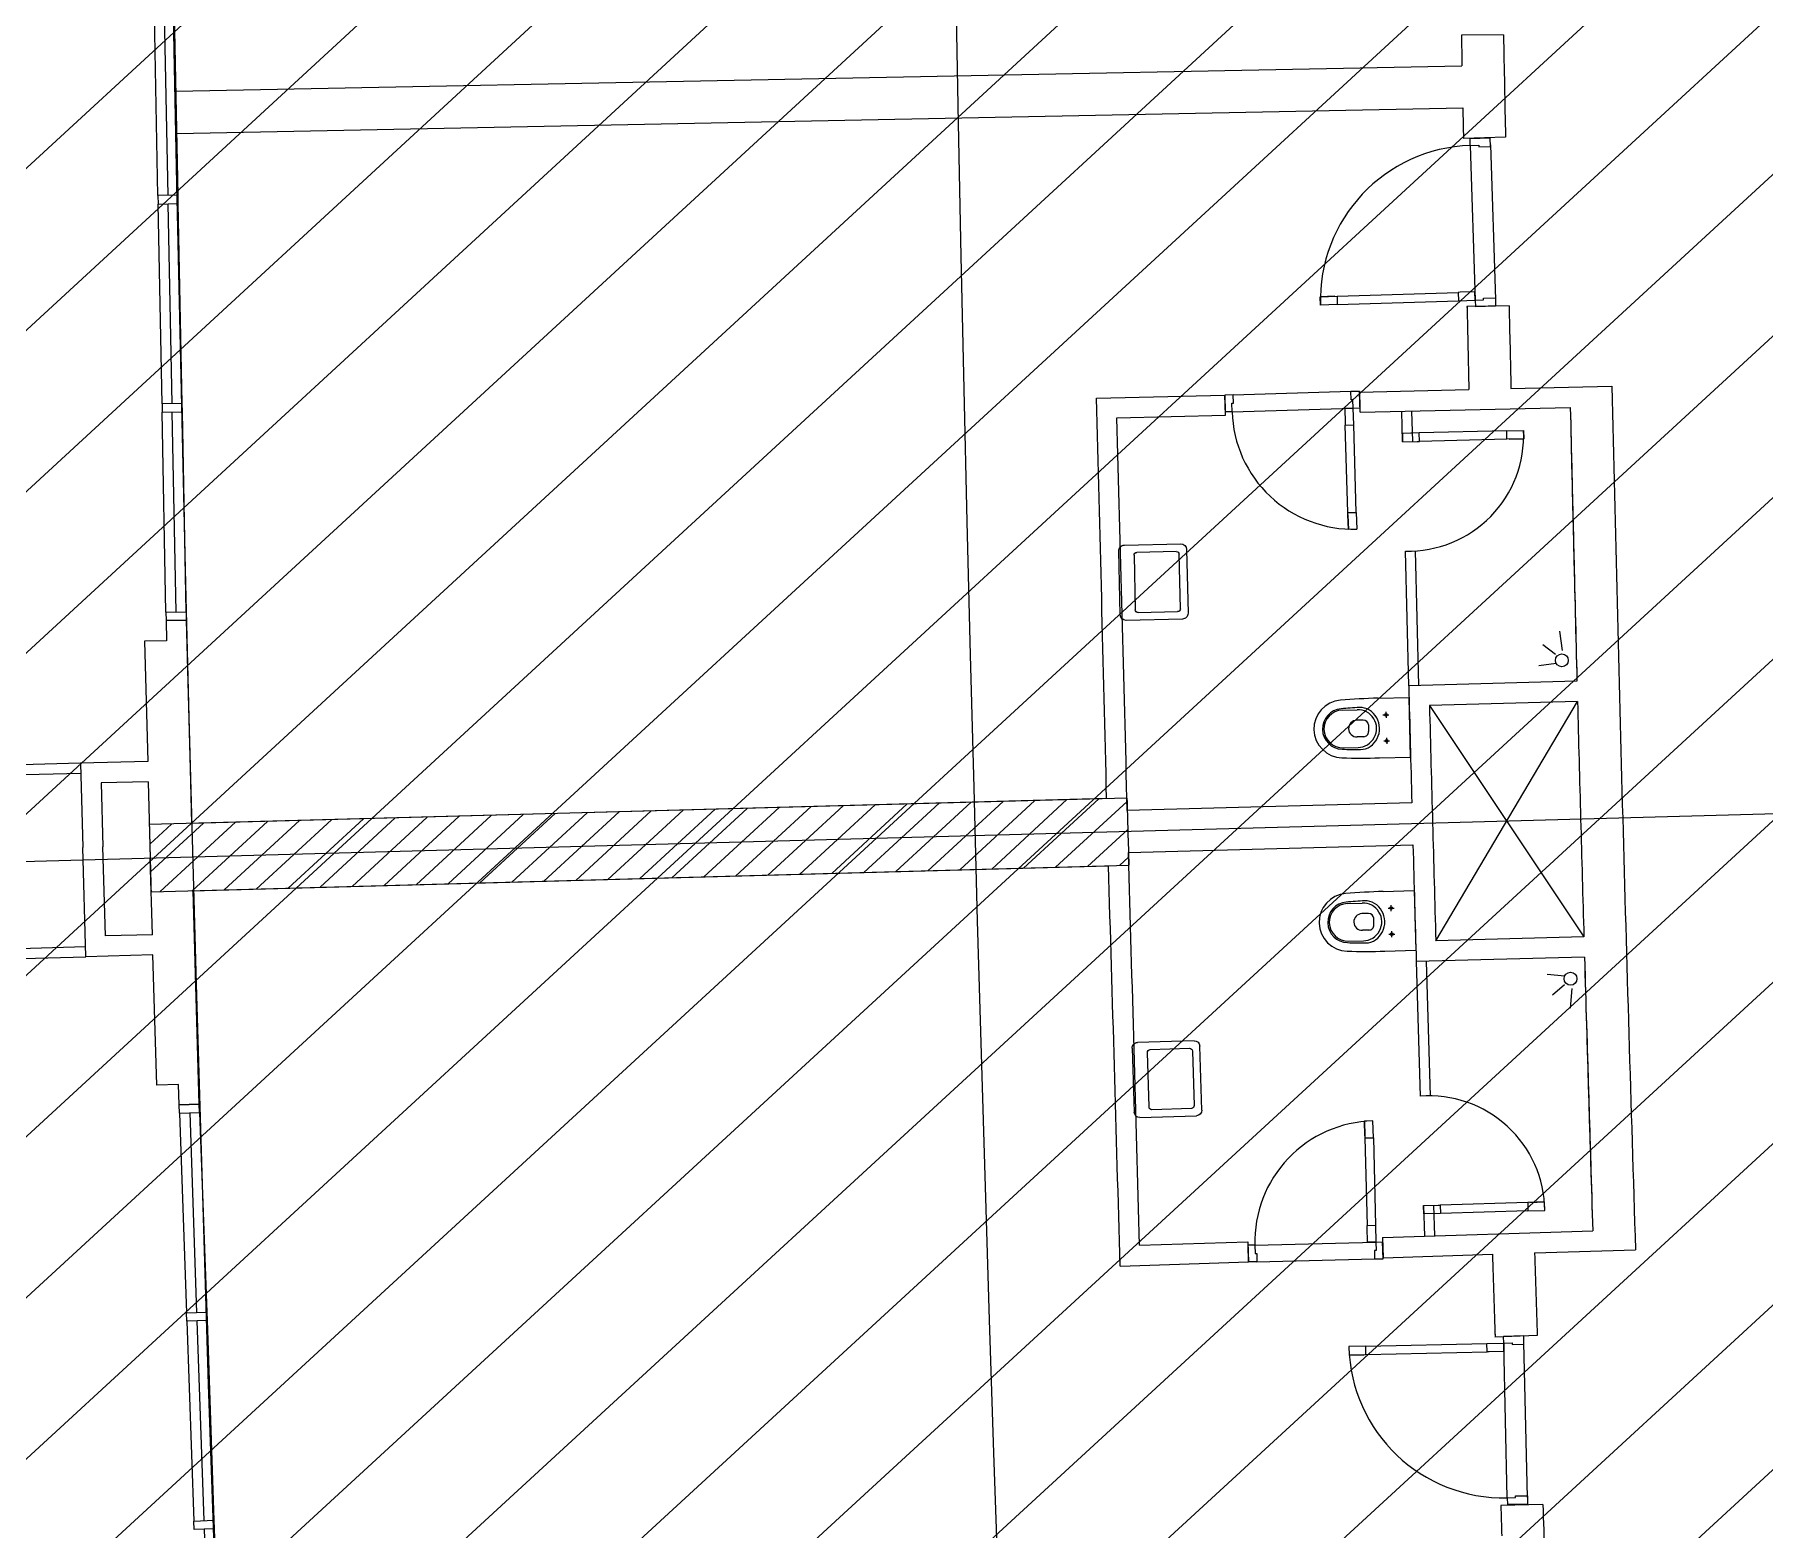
# Model space of a CAD drawing. Extents: x -678889171 to 586587, y -792238163 to 335485.
# Drawn here: x -678784706 to -678774428, y -792067143 to -792058257 of the extents above; entities that cross this region are included whole.
import ezdxf
from ezdxf.enums import TextEntityAlignment as Align

# ---------------------------------------------------------------- set-up
doc = ezdxf.new("R2010")
doc.units = 0
doc.header["$MEASUREMENT"] = 0
for name, color, linetype in [('A-FLOR-PATT', 252, 'Continuous'), ('A-SITE-PATT', 252, 'Continuous'), ('A-WALL', 252, 'Continuous')]:
    doc.layers.add(name, color=color, linetype=linetype)
doc.layers.add('BASEMENT3 LAYOUT$0$HATCH7', color=252, linetype='Continuous', lineweight=15)
doc.styles.add('Ground floor Towers$0$$Bas01-Rname$0$EN-SC', font='swissc.ttf')
doc.styles.add('Ground floor Towers$0$$Bas01-Rname$0$EN-SCL', font='swisscl.ttf')
doc.styles.add('Ground floor Towers$0$04-Ground Floor$0$V2-lower ground$0$LEVEL  FOR LICENSE LOWER GR$0$$LG- LEVEL$0$AR-SR', font='sarb.shx')

# ---------------------------------------------------------------- blocks, each defined once
blk = doc.blocks.new('A$C61C61320')
at = {"layer": 'BASEMENT3 LAYOUT$0$HATCH7'}
h = blk.add_hatch(dxfattribs=at)
h.set_pattern_fill('JIS_WOOD', color=256, scale=1000, style=0)
h.set_pattern_definition([(45, (-95575.72641586163, -175160.5677797335), (-499.9999991609842, 499.9999991609843), [])])
edge = h.paths.add_edge_path()
edge.add_line((-93671.42387769371, -154054.9431899884), (-93352.28011348587, -174711.9075518902))
edge.add_line((-93352.28011348587, -174711.9075518902), (-49398.28305342048, -174321.9428492732))
edge.add_arc((-49194.7644366367, -173977.2776182104), 400.2673467584944, 239.4389137010584, 436.7722825904112)
edge.add_line((-49103.17453308101, -173587.6300358392), (-49353.17453308101, -169321.0603725039))
edge.add_arc((765187.6152318742, -69570.4512780355), 820625.9088071947, 178.5717505264322, 186.9818142228341, ccw=False)
edge.add_line((-55183.34322072996, -49116.28952082794), (-86992.42594180122, -47875.38068783496))
edge.add_line((-86992.42594180116, -47875.38068783496), (-86999.8191618316, -136404.81269691))
edge.add_line((-86999.81916183163, -136404.81269691), (-87007.19406194473, -152784.6622732603))
edge.add_line((-87007.19406194473, -152784.6622732603), (-93671.42387769371, -154054.9431899884))
blk = doc.blocks.new('GR')
at = {"layer": 'A-FLOR-PATT'}
for p, q in [((22913.87936433176, 126894.9175659531), (22664.04506646927, 126882.718787588)), ((22913.76332559445, 126894.9119000744), (22664.04506646927, 126882.718787588)), ((14964.35848604543, 125614.988073122), (14892.81294793211, 126800.8317542099)), ((15024.32262478858, 125618.6058766731), (14952.77636555733, 126804.4494998744)), ((15084.14067778521, 125622.2148664642), (15012.59513967189, 126808.0585475521)), ((15046.04367372022, 126238.9159469334), (22675.09691517236, 126701.1799415867)), ((15061.16408635973, 125989.3736196187), (22690.21732781203, 126451.637614272)), ((22950.64507043632, 126288.1484198207), (22701.16567218907, 126270.0924946924)), ((22950.52919653668, 126288.1400335151), (22701.16567218907, 126270.0924946924)), ((22860.5983570369, 126277.7144828084), (22740.91141107037, 126269.0522102907)), ((22743.79883524297, 126229.1565616351), (22740.91141107037, 126269.0522102907)), ((22743.79883524297, 126229.1565616351), (22793.6683960624, 126232.7658418509)), ((22743.79883524297, 126229.1565616351), (22810.20959121277, 125311.5566425576)), ((22793.6683960624, 126232.7658418509), (22794.39025210555, 126222.791929687)), ((22794.39025210555, 126222.791929687), (22864.20763725265, 126227.844921989)), ((22864.20763725265, 126227.844921989), (22860.5983570369, 126277.7144828084)), ((22863.48578120957, 126237.8188341529), (22929.89653717936, 125320.2189150754)), ((15084.14068974005, 125622.2148671679), (14964.35848777727, 125614.988044415)), ((14964.35848777727, 125614.988044415), (14967.36966189287, 125565.0788272674)), ((15087.15185190175, 125572.3056492991), (15084.14068974005, 125622.2148671679)), ((14967.36966189287, 125565.0788272674), (15087.15185190175, 125572.3056492991)), ((15038.9151982753, 124379.235174869), (14967.36966016198, 125565.0788559569)), ((15098.87933701844, 124382.8529784201), (15027.33307778719, 125568.6966016214)), ((15158.69739001507, 124386.4619682111), (15087.15185190176, 125572.3056492991)), ((21889.00039191955, 125295.0154474073), (21988.7395135584, 125302.2340078388)), ((21889.00039191955, 125295.0154474073), (21975.77342774535, 125301.2955949827)), ((21975.77342774535, 125301.2955949827), (21889.00039191955, 125295.0154474073)), ((21892.6096721353, 125245.1458865879), (21889.00039191955, 125295.0154474073)), ((21988.7395135584, 125302.2340078388), (22706.86118935816, 125354.2076429456)), ((21988.7395135584, 125302.2340078388), (21992.34879377415, 125252.3644470194)), ((21992.34879377415, 125252.3644470194), (22710.47046957391, 125304.3380821262)), ((22719.82727517121, 125355.1460558017), (22706.86118935816, 125354.2076429456)), ((22706.86118935816, 125354.2076429456), (22710.47046957391, 125304.3380821262)), ((22710.47046957391, 125304.3380821262), (22810.20959121277, 125311.5566425576)), ((22806.60031099702, 125361.4262033771), (22719.82727517121, 125355.1460558017)), ((22810.20959121277, 125311.5566425576), (22806.60031099702, 125361.4262033771)), ((22810.20959121277, 125311.5566425577), (22860.07915203219, 125315.1659227734)), ((22810.20959121277, 125311.5566425577), (22813.09701538536, 125271.6609939021)), ((22859.35729598904, 125325.1398349373), (22929.17468113614, 125330.1928272393)), ((22860.07915203219, 125315.1659227734), (22859.35729598904, 125325.1398349373)), ((22929.17468113614, 125330.1928272393), (22932.78396135189, 125280.3232664199)), ((21992.34879377415, 125252.3644470194), (21892.6096721353, 125245.1458865879)), ((23012.68959506346, 125286.104471043), (22762.10506775159, 125272.1737814101)), ((23012.57525866307, 125286.0981147651), (22762.10506775159, 125272.1737814101)), ((22932.78396135189, 125280.3232664199), (22813.09701538536, 125271.6609939021)), ((22144.98245711912, 124738.4245412843, -6.574195595121094e-08), (22794.1711705917, 124779.6819001535, -6.574195595121094e-08)), ((23043.66783479443, 124795.537957411, -6.574195595121094e-08), (23642.45982888073, 124833.5924948287, -6.574195595121094e-08)), ((20584.8319786485, 124639.2735750948, -6.574195595121094e-08), (21346.57337055419, 124687.6839021986, -6.574195595121094e-08)), ((21396.44915676579, 124691.2061102807, -6.574195713362945e-08), (21346.57337055419, 124687.6839021986, -6.574195721245735e-08)), ((21355.02687918071, 124567.979052522, -6.574195595121094e-08), (21346.57337055419, 124687.6839021986, -6.574195595511163e-08)), ((21346.57337055419, 124687.6839021986, -6.574195721245735e-08), (21353.6177867183, 124587.9323297755, -6.574195720920686e-08)), ((21396.44915676579, 124691.2061102807, -6.574195713362945e-08), (22094.71016372809, 124740.5170234295, -6.574195603003884e-08)), ((21399.97136484784, 124641.3303240691, -6.57419571320042e-08), (21396.44915676579, 124691.2061102807, -6.574195713362945e-08)), ((22094.71016372809, 124740.5170234295, -6.574195603003884e-08), (22144.5859499397, 124744.0392315116, -6.574195595121094e-08)), ((22098.23237181015, 124690.6412372179, -6.57419560284136e-08), (22094.71016372809, 124740.5170234295, -6.574195603003884e-08)), ((22108.20752905247, 124691.3456788344, -6.574195601264801e-08), (22098.23237181015, 124690.6412372179, -6.57419560284136e-08)), ((22111.72973713453, 124641.4698926228, -6.574195601102278e-08), (22108.20752905247, 124691.3456788344, -6.574195601264801e-08)), ((22144.5859499397, 124744.0392315116, -6.574195595121094e-08), (22151.63036610381, 124644.2876590884, -6.574195594796045e-08)), ((22153.43596574564, 124618.7196916077, -6.57419572122744e-08), (22144.98245711912, 124738.4245412843, -6.574195721617507e-08)), ((22153.43596574564, 124618.7196916077, -6.574195595121094e-08), (23400.58585175344, 124697.9787873727, -6.574195595121094e-08)), ((21393.51841568758, 124590.7500962411, -6.574195714614455e-08), (21353.6177867183, 124587.9323297755, -6.574195720920686e-08)), ((21389.99620760552, 124640.6258824527, -6.574195714776979e-08), (21399.97136484784, 124641.3303240691, -6.57419571320042e-08)), ((21393.51841568758, 124590.7500962411, -6.574195714614455e-08), (21389.99620760552, 124640.6258824527, -6.574195714776979e-08)), ((21393.51841568758, 124590.7500962411, -6.574195714614455e-08), (22111.72973713453, 124641.4698926228, -6.574195601102278e-08)), ((22111.72973713453, 124641.4698926228, -6.574195608702276e-08), (22061.85395092294, 124637.9476845407, -6.574195608702276e-08)), ((22061.85395092294, 124637.9476845407, -6.574195608702276e-08), (22067.98259298572, 124551.1638165325, -6.574195608702276e-08)), ((22111.72973713453, 124641.4698926228, -6.574195601102278e-08), (22151.63036610381, 124644.2876590884, -6.574195594796045e-08)), ((22118.77415329865, 124541.7183201996, -6.574195608702276e-08), (22111.72973713453, 124641.4698926228, -6.574195608702276e-08)), ((22413.5984890272, 124453.1405417571), (22401.69250842166, 124634.4969364369)), ((22473.46960924346, 124457.071058778), (22461.57183845122, 124638.3023984799)), ((20710.56981938554, 124527.0224005656, -6.574195595121094e-08), (21355.02687918071, 124567.979052522, -6.574195595121094e-08)), ((22067.98259298572, 124551.1638165325, -6.574195608702276e-08), (22068.89836708706, 124538.1961121175, -6.574195608702276e-08)), ((22068.89836708706, 124538.1961121175, -6.574195608702276e-08), (22118.77415329865, 124541.7183201996, -6.574195608702276e-08)), ((22105.52933114046, 124019.4879355169, -6.574195606969766e-08), (22068.89836708706, 124538.1961121175, -6.574195608660019e-08)), ((22155.40511735205, 124023.010143599, -6.574195599086977e-08), (22118.77415329865, 124541.7183201996, -6.574195600777229e-08)), ((22510.1082585371, 124509.5840036387), (22410.32305817673, 124503.0331419372)), ((22410.32305817673, 124503.0331419372), (22413.59848902743, 124453.140541757)), ((22470.20216946525, 124506.8419359228), (22410.79959770192, 124503.1866742283)), ((23028.99130041109, 124543.648484486), (22510.1082585371, 124509.5840036387)), ((22513.38368938782, 124459.6914034585), (22510.1082585371, 124509.5840036387)), ((23032.26673126179, 124493.7558843058), (22513.38368938782, 124459.6914034585)), ((23028.99130041109, 124543.648484486), (23128.77650077143, 124550.1993461874)), ((23032.26673126179, 124493.7558843058), (23028.99130041109, 124543.648484486)), ((23132.05193162215, 124500.3067460072), (23032.26673126179, 124493.7558843058)), ((23132.05193162215, 124500.3067460072), (23045.23880730862, 124494.607496327)), ((23045.23880730862, 124494.607496327), (23132.05193162215, 124500.3067460072)), ((23128.77650077143, 124550.1993461874), (23132.05193162215, 124500.3067460072)), ((15158.69740196991, 124386.4619689148), (15038.91520000713, 124379.235146162)), ((15038.91520000713, 124379.235146162), (15041.92637412274, 124329.3259290144)), ((15161.70856413161, 124336.552751046), (15158.69740196991, 124386.4619689148)), ((22413.59848902743, 124453.140541757), (22500.41161334097, 124458.8397914373)), ((22500.41161334097, 124458.8397914373), (22513.38368938782, 124459.6914034585)), ((15041.92637412274, 124329.3259290144), (15161.70856413161, 124336.552751046)), ((15112.12290813927, 123143.4008875449), (15041.92637239183, 124329.3259577039)), ((15173.4360492483, 123147.100080167), (15101.88979001705, 124332.9437033684)), ((15231.90509987901, 123150.627680887), (15161.70856413162, 124336.552751046)), ((22105.52933114047, 124019.487935517, -6.574195606644719e-08), (22155.40511735206, 124023.010143599, -6.574195606644719e-08)), ((22112.57374730458, 123919.7363630938, -6.574195606644719e-08), (22105.52933114047, 124019.487935517, -6.574195606644719e-08)), ((22112.57374730458, 123919.7363630938, -6.574195606644719e-08), (22106.4451052418, 124006.5202311019, -6.574195606644719e-08)), ((22106.4451052418, 124006.5202311019, -6.574195606644719e-08), (22112.57374730458, 123919.7363630938, -6.574195606644719e-08)), ((22155.40511735206, 124023.010143599, -6.574195606644719e-08), (22162.44953351618, 123923.2585711758, -6.574195606644719e-08)), ((22162.44953351618, 123923.2585711758, -6.574195606644719e-08), (22112.57374730458, 123919.7363630938, -6.574195606644719e-08)), ((22508.62113091897, 123005.719760774), (22456.1950611986, 123804.2934613975)), ((22568.49225113522, 123009.6502777948), (22516.06618141486, 123808.2239784183)), ((23413.07122262051, 123251.5757795535), (23392.44896116919, 123367.3547088609)), ((23372.54229553242, 123226.0986224807), (23295.60490953411, 123280.4659126044)), ((-9180, 120030), (36785, 123155)), ((15112.12290813927, 123143.4008875449), (15231.90509987901, 123150.627680887)), ((15112.12290813927, 123143.4008875449), (15115.13407203187, 123093.4916409866)), ((15231.90509987901, 123150.627680887), (15234.9162637716, 123100.7184343288)), ((23379.12033578929, 123174.2238189072), (23276.20147743521, 123155.8921620337)), ((15234.9162637716, 123100.7184343288), (15115.1279885206, 123093.5596630326)), ((15115.1279885206, 123093.5596630326), (15122.98533659673, 122973.7672084245)), ((15115.13407203187, 123093.4916409866), (15234.9162637716, 123100.7184343288)), ((15234.9162637716, 123100.7184343288), (15293.30191422157, 122218.9294322687)), ((23506.35508133048, 123073.010078627, -1.478546157338336e-07), (22508.65716727036, 123005.1773114202, -1.478546157338336e-07)), ((15122.98533659673, 122973.7672084245), (14992.62785283488, 122965.7402790487)), ((14992.62785283488, 122965.7402790487), (15040.54053040431, 122251.8597969873)), ((22329.44437315602, 122924.5731655881), (22513.27823706613, 122936.8469948939)), ((22536.92747193064, 122582.6355979988), (22513.27823706613, 122936.8469948939)), ((23514.32100180641, 122953.274643072, -1.478546157338336e-07), (22636.34708739612, 122893.5818249248, -1.478546157338336e-07)), ((22731.02350228703, 121496.7867574326, -1.478546157338336e-07), (23514.32100180641, 122953.274643072, -1.478546157338336e-07)), ((22119.43768842204, 122844.6928044138), (22207.70661507565, 122851.0659803716)), ((22362.78986657454, 122826.5768704413), (22397.71211697264, 122828.9084851463)), ((22379.08518442112, 122845.2038029928), (22381.41679912607, 122810.2815525947)), ((22636.34708739596, 122893.5818249247), (23608.99699522415, 121556.4795469241)), ((22247.06082475044, 122790.8880038448), (22208.06156743713, 122788.2841841941)), ((22278.99270912448, 122762.9531732507), (22281.60411759403, 122723.8402528048)), ((22134.33167276149, 122621.6150165513), (22222.66438675666, 122627.0328041643)), ((22253.6692869999, 122691.9083684307), (22214.67002968659, 122689.30454878)), ((22373.11558883932, 122671.9211901068), (22408.03783923743, 122674.2528048118)), ((22389.4109066859, 122690.5481226584), (22391.74252139085, 122655.6258722603)), ((22353.09360802053, 122570.361768693), (22536.92747193064, 122582.6355979988)), ((14641.21461650627, 122224.7590657855), (5955.456131885876, 121635.2896680279)), ((15040.54053040431, 122251.8597969873), (14641.81714321358, 122224.7999569819)), ((14641.81714321358, 122224.7999569819), (14675.37285011093, 121725.8780044428)), ((20862.80520233288, 122271.0989169877), (15064.51151796008, 121876.8770787481)), ((15293.30191422157, 122218.9294322687), (15315.39807511267, 121893.9346762301)), ((20742.26436935039, 122262.9034320143), (15315.39807511267, 121893.93467623)), ((19507.77728303478, 121777.9408160262), (19938.0475885405, 122208.2253085987)), ((19697.43169417544, 121790.8218708366), (20127.71639051204, 122221.1207547144)), ((19887.08610531603, 121803.7029256469), (20317.38519248352, 122234.0162008301)), ((20076.74051645669, 121816.5839804572), (20507.05399445508, 122246.9116469458)), ((20266.39492759723, 121829.4650352675), (20696.72279642656, 122259.8070930615)), ((20456.04933873794, 121842.3460900779), (20864.21019194686, 122250.5204013507)), ((22555.18752949068, 122310.7480756394), (20867.45915479643, 122196.3490530661)), ((14645.27724321856, 122164.896764926), (5955.812057204108, 121575.4053362157)), ((15048.56387382535, 122132.0136293985), (14769.63502970106, 122113.1639955093)), ((14769.63502970106, 122113.1639955093), (14795.09644589316, 121734.0179260437)), ((15048.56389379458, 122132.013630748), (15079.13277524439, 121678.1562073227)), ((18180.19640505052, 121687.7734323541), (18610.36597473989, 122117.9571857887)), ((18369.85081619112, 121700.6544871645), (18800.03477671134, 122130.8526319044)), ((18559.50522733174, 121713.5355419747), (18989.70357868294, 122143.7480780201)), ((18749.15963847234, 121726.416596785), (19179.37238065444, 122156.6435241358)), ((18938.81404961296, 121739.2976515953), (19369.04118262598, 122169.5389702516)), ((19128.46846075359, 121752.1787064057), (19558.70998459749, 122182.4344163673)), ((19318.12287189419, 121765.059761216), (19748.37878656897, 122195.329862483)), ((16662.9611159256, 121584.7249938716), (17093.01555896775, 122014.793616863)), ((16852.61552706623, 121597.606048682), (17282.68436093922, 122027.6890629787)), ((17042.26993820685, 121610.4871034923), (17472.35316291082, 122040.5845090945)), ((17231.92434934748, 121623.3681583026), (17662.0219648823, 122053.4799552101)), ((17421.57876048808, 121636.2492131129), (17851.69076685383, 122066.3754013258)), ((17611.23317162867, 121649.1302679232), (18041.35956882534, 122079.2708474416)), ((17800.8875827693, 121662.0113227335), (18231.02837079685, 122092.1662935572)), ((17990.54199390989, 121674.8923775438), (18420.69717276838, 122105.061739673)), ((20645.70374987851, 121855.2271448881), (20875.50834432695, 122085.0393165574)), ((20884.37578994269, 121947.5619497377), (22572.02756054793, 122062.3041859079)), ((15145.72582680068, 121481.6765553892), (15575.6651431956, 121911.6300479373)), ((15335.38023794131, 121494.5576101994), (15765.33394516711, 121924.5254940529)), ((15525.03464908194, 121507.4386650098), (15955.00274713861, 121937.4209401687)), ((15714.6890602225, 121520.3197198201), (16144.67154911012, 121950.3163862844)), ((15904.34347136313, 121533.2007746304), (16334.34035108166, 121963.2118324001)), ((16093.99788250378, 121546.0818294407), (16524.00915305322, 121976.1072785158)), ((16283.65229364435, 121558.962884251), (16713.6779550247, 121989.0027246316)), ((16473.30670478498, 121571.8439390613), (16903.34675699627, 122001.8981707473)), ((20835.35816101913, 121868.1081996984), (20886.80649670705, 121919.5582317641)), ((15072.36314405059, 121761.8706730939), (15196.32753925255, 121885.8391557058)), ((15083.66077312094, 121596.3890649737), (15385.99634122406, 121898.7346018216)), ((15091.75665578063, 121477.8060112172), (20890.05153448918, 121872.0279306588)), ((15335.38023794125, 121494.5576101994), (20769.40231513757, 121863.8250765738)), ((14719.59345727671, 121077.3839376128), (14675.29426238499, 121725.8726613195)), ((14831.17714032776, 121205.24746516), (14795.09644589316, 121734.0179260437)), ((22196.93578962937, 121697.3211911781), (22285.18893095753, 121703.9093495007)), ((22406.74728258912, 121777.7128397263), (22590.55070515327, 121790.4344064402)), ((22458.99794048267, 121663.5481577467), (22456.58127073104, 121698.464625313)), ((22590.55070515327, 121790.4344064402), (22615.06264120559, 121436.2816639816)), ((15110.09825950162, 121224.2110634754), (15079.13276322165, 121678.1562065053)), ((22324.6896025547, 121643.8274086086), (22285.6968031913, 121641.1286041384)), ((22359.39610466338, 121576.8639953788), (22356.68943454155, 121615.9704390532)), ((22440.33137182369, 121679.798056654), (22475.24783939003, 121682.2147264056)), ((15429.16818828735, 120229.8048913482), (15342.02477120288, 121495.0091376183)), ((22331.53913510792, 121544.864163392), (22292.54633574452, 121542.1653589218)), ((22451.03376643808, 121525.1679860031), (22485.95023400442, 121527.5846557547)), ((22469.70033509707, 121508.9180870958), (22467.28366534543, 121543.834554662)), ((23609.2867613663, 121556.4992479167, -1.478546157338336e-07), (22731.02350228703, 121496.7867574326, -1.478546157338336e-07)), ((22212.37309209538, 121474.2803431263), (22300.69234766555, 121479.9132713082)), ((22431.25921864145, 121423.5600972677), (22615.06264120559, 121436.2816639816)), ((23617.6006853861, 121436.7874728736, -1.478546157338336e-07), (22619.56389120067, 121368.9316654496, -1.478546157338336e-07)), ((22619.56389120067, 121368.9316654496, -1.478546157338336e-07), (22675.7095364473, 120570.6108561044, -1.478546157660884e-07)), ((22679.41605150863, 121373.1410485956, -1.478546157338336e-07), (22735.56169675527, 120574.8202392503, -1.478546157660884e-07)), ((23505.23639617814, 121319.2835656821), (23400.7834105816, 121323.5161592842)), ((15110.09825950162, 121224.2110634754), (14831.17714032776, 121205.24746516)), ((23505.74029544281, 121266.9957856092), (23436.86969937947, 121202.7151151279)), ((23549.34466014442, 121247.238790838), (23544.58318918272, 121129.7340397288)), ((5958.240905324783, 120541.8443637626), (14715.52349615263, 121137.2457402623)), ((15118.32997970837, 121104.4937484307), (14719.59345727671, 121077.3839376128)), ((15171.61923719373, 120330.8059920082), (15118.32997970837, 121104.4937484307)), ((5962.310866448883, 120481.9825611132), (14719.5934572767, 121077.3839376127)), ((22401.14608502774, 120412.4619260892, -6.574195606644719e-08), (22351.25254199589, 120409.2008888727, -6.574195606644719e-08)), ((22351.25254199589, 120409.2008888727, -6.574195606644719e-08), (22356.92674675264, 120322.3861239973, -6.574195606644719e-08)), ((22356.92674675264, 120322.3861239973, -6.574195606644719e-08), (22351.25254199589, 120409.2008888727, -6.574195606644719e-08)), ((22351.25254199589, 120409.2008888727, -6.574195606644719e-08), (22357.77461642893, 120309.413802809, -6.574195606644719e-08)), ((22407.66815946078, 120312.6748400255, -6.574195606644719e-08), (22401.14608502774, 120412.4619260892, -6.574195606644719e-08)), ((15301.25685559471, 120340.5389863507), (15171.61923719373, 120330.8059920082)), ((15309.50234989466, 120220.8255903201), (15301.25685559471, 120340.5389863507)), ((22357.77461642893, 120309.413802809, -6.574195606644719e-08), (22407.66815946078, 120312.6748400255, -6.574195606644719e-08)), ((22357.77461642892, 120309.413802809, -6.574195606969766e-08), (22391.68940348072, 119790.5209552778, -6.574195608660019e-08)), ((22407.66815946077, 120312.6748400255, -6.574195599086977e-08), (22441.58294651257, 119793.7819924944, -6.574195600777229e-08)), ((15429.16818828735, 120229.8048913482), (15309.50234989466, 120220.8255903201)), ((15309.50800131643, 120220.7804991764), (15429.16818828735, 120229.8048913481)), ((15313.26816472133, 120170.9220879384), (15309.50800131643, 120220.7804991764)), ((15313.26816472133, 120170.9220879384), (15432.92835169225, 120179.9464801102)), ((15313.26816472133, 120170.9220879384), (15403.95699181812, 118986.3878493862)), ((15374.51885501444, 120175.5414209346), (15463.85933145228, 118990.905508442)), ((15432.92835169225, 120179.9464801102), (15429.16818828735, 120229.8048913481)), ((15432.92835169225, 120179.9464801102), (15523.61717878909, 118995.412241558)), ((23339.80061462335, 119965.4662109665, -1.478546159656971e-07), (22821.0818919545, 119928.9848903686, -1.478546159656971e-07)), ((23439.5542151366, 119972.481849543, -1.478546159656972e-07), (23339.80061462335, 119965.4662109664, -1.478546159656972e-07)), ((23339.80061462335, 119965.4662109664, -1.478546159656972e-07), (23343.30843391162, 119915.5894107098, -1.478546159656972e-07)), ((23439.5542151366, 119972.481849543, -1.478546159656972e-07), (23352.76858269007, 119966.3782439814, -1.478546159656972e-07)), ((23352.76858269007, 119966.3782439814, -1.478546159656972e-07), (23439.5542151366, 119972.481849543, -1.478546159656972e-07)), ((23443.06203442486, 119922.6050492863, -1.478546159656972e-07), (23439.5542151366, 119972.481849543, -1.478546159656972e-07)), ((22721.32829144124, 119921.9692517921, -1.478546159656971e-07), (22808.11392388777, 119928.0728573536, -1.478546159656971e-07)), ((22724.83611072951, 119872.0924515354, -1.478546159656971e-07), (22721.32829144124, 119921.9692517921, -1.478546159656971e-07)), ((22721.32829144104, 119921.9692517921, -1.478546157922956e-07), (22734.11723445483, 119740.1264874496, -1.478546157996426e-07)), ((22824.58971124276, 119879.1080901119, -1.478546159656971e-07), (22724.83611072951, 119872.0924515354, -1.478546159656971e-07)), ((22784.67971300643, 119876.4235191696, -1.478546158888934e-07), (22725.32904591756, 119872.0048331365, -1.478546158888934e-07)), ((22781.18045174902, 119926.178634938, -1.478546157922956e-07), (22793.96060247173, 119744.4608859711, -1.478546157996376e-07)), ((22808.11392388777, 119928.0728573536, -1.478546159656971e-07), (22821.0818919545, 119928.9848903686, -1.478546159656971e-07)), ((22821.0818919545, 119928.9848903686, -1.478546159656971e-07), (22824.58971124276, 119879.1080901119, -1.478546159656971e-07)), ((23343.30843391162, 119915.5894107098, -1.478546158888934e-07), (22824.58971124276, 119879.1080901119, -1.478546158888934e-07)), ((23343.30843391162, 119915.5894107098, -1.478546159656972e-07), (23443.06203442486, 119922.6050492863, -1.478546159656972e-07)), ((22391.68940348072, 119790.5209552778, -6.574195608702276e-08), (22441.58294651257, 119793.7819924944, -6.574195608702276e-08)), ((22392.53727315702, 119777.5486340896, -6.574195608702276e-08), (22391.68940348072, 119790.5209552778, -6.574195608702276e-08)), ((22398.21147791376, 119690.7338692141, -6.574195608702276e-08), (22392.53727315702, 119777.5486340896, -6.574195608702276e-08)), ((22441.58294651257, 119793.7819924944, -6.574195608702276e-08), (22448.1050209456, 119693.9949064307, -6.574195608702276e-08)), ((22486.34814050058, 119722.1808064143, -6.574195595121094e-08), (23732.74901979836, 119812.4564427537, -6.574195595121094e-08)), ((21044.34854309134, 119617.7381399982, -6.574195595121094e-08), (21688.41855825977, 119664.387521776, -6.574195595121094e-08)), ((21688.41855825977, 119664.387521776, -6.574195595121094e-08), (21696.24524129461, 119544.6400546759, -6.574195595511163e-08)), ((21729.63800128705, 119647.0359705128, -6.574195714614455e-08), (21689.72316686158, 119644.4271407396, -6.574195720920686e-08)), ((21696.24524129462, 119544.6400546759, -6.574195721245735e-08), (21689.72316686158, 119644.4271407396, -6.574195720920686e-08)), ((21729.63800128705, 119647.0359705128, -6.574195714614455e-08), (22448.1050209456, 119693.9949064307, -6.574195601102278e-08)), ((21729.63800128705, 119647.0359705128, -6.574195714614455e-08), (21732.89903850358, 119597.142427481, -6.574195714776979e-08)), ((22448.1050209456, 119693.9949064307, -6.574195608702276e-08), (22398.21147791376, 119690.7338692141, -6.574195608702276e-08)), ((22451.36605816212, 119644.1013633988, -6.574195601264801e-08), (22441.38734955575, 119643.4491559555, -6.57419560284136e-08)), ((22441.38734955575, 119643.4491559555, -6.57419560284136e-08), (22444.64838677226, 119593.5556129237, -6.574195603003884e-08)), ((22448.1050209456, 119693.9949064307, -6.574195601102278e-08), (22488.01985537108, 119696.6037362039, -6.574195594796045e-08)), ((22448.1050209456, 119693.9949064307, -6.574195601102278e-08), (22451.36605816212, 119644.1013633988, -6.574195601264801e-08)), ((22486.34814050058, 119722.1808064143, -6.57419572122744e-08), (22494.17482353542, 119602.4333393143, -6.574195721617507e-08)), ((22494.54192980412, 119596.8166501402, -6.574195595121094e-08), (22488.01985537108, 119696.6037362039, -6.574195594796045e-08)), ((22494.17482353542, 119602.4333393143, -6.574195595121094e-08), (23142.97365066963, 119649.4252244683, -6.574195595121094e-08)), ((23392.32047347983, 119667.4851789117, -6.574195595121094e-08), (23990.75284822405, 119710.829069576, -6.574195595121094e-08)), ((20934.96133202212, 119489.5009814564, -6.574195595121094e-08), (21696.24524129461, 119544.6400546759, -6.574195595121094e-08)), ((21746.13878432647, 119547.9010918924, -6.574195713362945e-08), (21696.24524129462, 119544.6400546759, -6.574195721245735e-08)), ((21732.89903850358, 119597.142427481, -6.574195714776979e-08), (21742.87774710994, 119597.7946349243, -6.57419571320042e-08)), ((21742.87774710994, 119597.7946349243, -6.57419571320042e-08), (21746.13878432647, 119547.9010918924, -6.574195713362945e-08)), ((21746.13878432646, 119547.9010918924, -6.574195713362945e-08), (22444.64838677226, 119593.5556129237, -6.574195603003884e-08)), ((22444.64838677226, 119593.5556129237, -6.574195603003884e-08), (22494.54192980412, 119596.8166501402, -6.574195595121094e-08)), ((23428.02690986516, 119177.2401319866), (23177.86283913698, 119157.1252827832)), ((23427.91276531018, 119177.2309540078), (23177.86283913698, 119157.1252827832)), ((23348.07410867899, 119172.1526760185), (23228.31612373243, 119164.5352590345)), ((23230.85526272709, 119124.615930719), (23228.31612373243, 119164.5352590345)), ((23230.85526272709, 119124.615930719), (23280.75442312153, 119127.7898544623)), ((23280.75442312153, 119127.7898544623), (23281.3892078702, 119117.8100223834)), ((23351.24803242231, 119122.2535156241), (23348.07410867899, 119172.1526760185)), ((23409.013444551, 118214.0887964453), (23350.61324767372, 119132.233347703)), ((22412.50903225829, 119072.5635813283), (22312.71071146942, 119066.2157338417)), ((22312.71071146942, 119066.2157338417), (22315.88463521275, 119016.3165734473)), ((22315.88463521275, 119016.3165734473), (22415.68295600163, 119022.6644209339)), ((22412.50903225829, 119072.5635813283), (23131.05694193822, 119118.2680832323)), ((22415.68295600163, 119022.6644209339), (22412.50903225829, 119072.5635813283)), ((22415.68295600163, 119022.6644209339), (23134.23086568155, 119068.3689228379)), ((23131.05694193822, 119118.2680832323), (23230.85526272709, 119124.615930719)), ((23134.23086568155, 119068.3689228379), (23131.05694193822, 119118.2680832323)), ((23147.2046473841, 119069.1941430111), (23134.23086568155, 119068.3689228379)), ((23234.02918647042, 119074.7167703245), (23147.2046473841, 119069.1941430111)), ((23230.85526272709, 119124.615930719), (23234.02918647042, 119074.7167703245)), ((23289.25545960438, 118206.4713794613), (23230.85526272709, 119124.615930719)), ((23281.3892078702, 119117.8100223834), (23351.24803242231, 119122.2535156241)), ((15403.95698965664, 118986.3878780465), (15523.61717878908, 118995.412241558)), ((15407.71713895832, 118936.5294945682), (15403.95698965664, 118986.3878780465)), ((15527.37734003249, 118945.5538589803), (15407.71713895832, 118936.5294945682)), ((15407.71714112125, 118936.5294658905), (15497.05833988547, 117751.8935934793)), ((15467.62020308178, 118941.0471650276), (15556.96067951962, 117756.411252535)), ((15523.61717878908, 118995.412241558), (15527.37734003249, 118945.5538589803)), ((15527.3773280922, 118945.5538580623), (15616.71852685643, 117760.9179856511)), ((22315.88463521275, 119016.3165734473), (22402.70917429907, 119021.8392007606)), ((22402.70917429907, 119021.8392007606), (22315.88463521275, 119016.3165734473)), ((23289.25545960438, 118206.4713794613), (23339.15461999882, 118209.6453032046)), ((23289.25545960438, 118206.4713794613), (23291.79459859905, 118166.5520511458)), ((23338.51983525015, 118219.6251352835), (23408.37865980227, 118224.0686285242)), ((23339.15461999882, 118209.6453032046), (23338.51983525015, 118219.6251352835)), ((23408.37865980227, 118224.0686285242), (23411.5525835456, 118174.1694681298)), ((23502.18290145797, 118176.0196331808), (23252.55542722928, 118160.141639219)), ((23502.06695878254, 118176.0122584432), (23252.55542722928, 118160.141639219)), ((23411.5525835456, 118174.1694681298), (23291.79459859905, 118166.5520511458)), ((15497.05833772398, 117751.8936221395), (15616.71852685643, 117760.917985651)), ((15500.81848702567, 117702.0352386612), (15497.05833772398, 117751.8936221395)), ((15620.47868809983, 117711.0596030733), (15500.81848702567, 117702.0352386612)), ((15560.72155114912, 117706.5529091206), (15650.06202758697, 116521.916996628)), ((15616.71852685643, 117760.917985651), (15620.47868809983, 117711.0596030733)), ((15620.47867615954, 117711.0596021553), (15709.81987492377, 116526.4237297441))]:
    blk.add_line(p, q, dxfattribs=at)
at = {"layer": 'A-FLOR-PATT', "extrusion": (-4.064341929960467e-17, -2.632724862009944e-18, -1)}
for p, q in [((20786.36378309521, 123772.0350254903, -6.574195846831901e-08), (21120.96238299023, 123793.3998411531, -6.574197212379787e-08)), ((21156.55872454599, 123762.0764627297, -6.574197348808908e-08), (21180.77218229702, 123382.8647161821, -6.57419734738466e-08)), ((20779.25386242307, 123357.2269373869, -6.574195708727196e-08), (20755.04040467204, 123736.4386839345, -6.574195710151443e-08)), ((20846.04709928256, 123714.2527514534, -6.574196074192822e-08), (20866.69975442323, 123390.8074382214, -6.574196072978022e-08)), ((21095.92780842062, 123747.006293195, -6.574197098416572e-08), (20861.70878849417, 123732.0509222311, -6.574196142533051e-08)), ((21134.3786343392, 123407.8992907515, -6.574197165416333e-08), (21113.72597919853, 123731.3446039836, -6.574197166631132e-08)), ((21149.44880387385, 123347.2683746263, -6.574197210704203e-08), (20814.85020397883, 123325.9035589636, -6.574195845156315e-08)), ((20884.49792520108, 123375.1457490098, -6.574196141192583e-08), (21118.71694512753, 123390.1011199737, -6.574197097076104e-08))]:
    blk.add_line(p, q, dxfattribs=at)
at = {"layer": 'A-FLOR-PATT', "extrusion": (-4.062574327670815e-17, -2.892707343912563e-18, -1)}
for p, q in [((20954.06531644869, 120786.0650901395, -6.574195708727196e-08), (20981.4020915837, 120407.0656957058, -6.574195710151443e-08)), ((21319.50560147548, 120846.0389655149, -6.574197210704203e-08), (20985.09437109274, 120821.9182815722, -6.574195845156315e-08)), ((21060.76622886804, 120782.5562657088, -6.574196141192583e-08), (21294.85409013589, 120799.4407444686, -6.574197097076104e-08)), ((21312.78068585228, 120783.9262171466, -6.574197165416333e-08), (21336.09734699689, 120460.6620277764, -6.574197166631132e-08)), ((21382.69556804304, 120436.0105164371, -6.574197348808908e-08), (21355.35879290802, 120815.0099108708, -6.57419734738466e-08)), ((21068.56836269062, 120441.3654806223, -6.574196074192822e-08), (21045.25170154602, 120764.6296699925, -6.574196072978022e-08)), ((21017.25528301625, 120376.0366410618, -6.574195846831901e-08), (21351.66651339899, 120400.1573250043, -6.574197212379787e-08)), ((21320.58281967475, 120442.7354320603, -6.574197098416572e-08), (21086.4949584069, 120425.8509533005, -6.574196142533051e-08))]:
    blk.add_line(p, q, dxfattribs=at)
at = {"layer": 'A-FLOR-PATT'}
for centre, radius in [((23411.57707967397, 123193.5006265726), 38.2464158643079), ((22380.25099177359, 122827.7426777938), 7.499999999999999), ((22390.57671403837, 122673.0869974593), 7.499999999999999), ((22457.78960560686, 121681.0063915298), 7.499999999999999), ((22468.49200022125, 121526.3763208789), 7.499999999999999), ((23540.0036270795, 121304.5772679556), 38.24641586430791)]:
    blk.add_circle(centre, radius, dxfattribs=at)
for centre, radius, start, end in [((632160.654919429, 163506.251165366), 618245.8226879981, 171.0764646735087, 189.9103746877842), ((632160.654919429, 163506.251165366), 613595.8226879981, 171.0737824436527, 189.9862451256833), ((632160.6549186967, 163506.2511840932), 610595.8226879981, 183.4386637772037, 183.4557300412542), ((632160.6549186967, 163506.2511840932), 610345.8226879981, 183.4389272764218, 183.4959917684079), ((632160.6549186967, 163506.2511840932), 610595.8226879981, 183.4791890029278, 183.496255266521), ((22810.20959121277, 125311.5566425576), 919.9999999997044, 94.13953080877921, 184.1395308083484), ((631561.6241586098, 163470.1702972034), 609995.822687998, 183.5902117093303, 183.5952848488614), ((631561.6241586098, 163470.1702972034), 609995.8226879978, 183.5902117093303, 183.5952848488614), ((632160.6549186967, 163506.2511840932), 610595.8226879981, 183.5900709180607, 183.6363813976463), ((632160.6549186967, 163506.2511840932), 610345.8226879981, 183.5902380867533, 183.6363813976463), ((632160.6549186967, 163506.2511840932), 609745.822687998, 183.6363813976463, 183.877739146195), ((632160.6549186967, 163506.2511840932), 609995.822687998, 183.6476527744633, 183.7951831682936), ((632160.6549186967, 163506.2511840933), 609995.8226879978, 183.6476527744633, 183.8006061087177), ((-748196.7203523065, 72514.7852755031), 770546.58359173, 3.701711445145068, 3.878799370889814), ((22111.72973713453, 124641.4698926228, -6.574195601102278e-08), 719.9999999997044, 184.0394987839477, 274.0394987839624), ((-532028.8606029324, 86148.73646505785), 554070.1857841982, 3.730278108599208, 3.971836052579768), ((22444.20572805156, 124491.5355198307, -3.542665270695287e-08), 687.0797532929839, 271.0389232832079, 4.897956802316365), ((632160.6549194291, 163506.251165366), 610995.8226915476, 183.8007006389768, 183.8660173421154), ((632160.6549186967, 163506.2511840933), 609995.8226879978, 183.8118774987148, 183.8776272265599), ((22127.48808925142, 122733.1941975914), 171.5000000000087, 97.0278914056143, 270.6115766503448), ((22127.48808925144, 122733.1941975914), 120.5, 97.02789140868164, 270.6115766473622), ((22127.48808925144, 122733.1941975914), 111.7888557810301, 94.12969256590435, 273.5097754899532), ((22595.91462514922, 118933.4588343758), 4000.000000000591, 93.81973402796145, 97.027891405596), ((22595.91462515044, 118933.4588343765), 3949, 95.44405606528112, 97.02789140868164), ((22215.79149382949, 122739.0898519168), 112.2676204798005, 273.5097754899532, 94.12969256590435), ((22230.74538290969, 122765.0971816793), 99.99999999999999, 60.10163713389463, 95.44405606528112), ((22215.79149382949, 122739.0898519168), 130, 307.5378309219586, 60.10163713389463), ((632160.6549194291, 163506.251165366), 610875.8226915476, 183.8119893355966, 183.877644348559), ((22211.36579856186, 122738.7943664871), 49.59999999999996, 93.819734028006, 273.819734028006), ((22249.0593516404, 122760.9546463607), 30, 3.819734028241752, 93.819734028006), ((22251.67076010994, 122721.8417259149), 30, 273.819734028006, 3.819734028241752), ((22234.07004763753, 122715.3013153774), 99.99999999999999, 272.1954119839716, 307.5378309219586), ((22086.62335602611, 126561.4760999046), 3949, 270.6115766473622, 272.1954119839716), ((22086.62335602604, 126561.4760999052), 4000.000000000677, 270.6115766503454, 273.8197340279799), ((552797.775397952, 158388.1742491669), 533159.6905689369, 183.8842807957316, 183.9272666286897), ((632143.4872828473, 163758.7562075804), 609995.8226879981, 183.9013993144342, 183.9671490409639), ((632143.4872828473, 163758.7562075804), 609745.8226879982, 183.9012873941628, 184.1426451410249), ((632160.6549194291, 163506.251165366), 610875.8226915476, 183.877644348559, 183.9432993459364), ((632160.6549194291, 163506.251165366), 610995.8226915476, 183.8893684823345, 183.9545923692653), ((-531803.0836907728, 82827.96446089944), 554070.1857841985, 3.80719048796591, 4.048682412057259), ((540659.7581762986, 157559.5313335304), 526805.1016500371, 183.8838500664082, 183.9273544161586), ((-747827.0434300776, 67077.50312747978), 770546.5835917303, 3.900227169173221, 4.077204295251664), ((22205.25774960261, 121585.8425238958), 171.4999999999961, 97.16744988933415, 270.7511351340652), ((22205.25774960263, 121585.8425238958), 120.5, 97.1674498923629, 270.7511351310174), ((22205.25774960263, 121585.8425238958), 111.7888557810301, 94.26925104964153, 273.6493339738167), ((22682.9381113475, 117787.2594035721), 4000.000000000698, 93.95929251169552, 97.16744988933003), ((22682.93811134771, 117787.2594035728), 3949, 95.58361455572756, 97.1674498923629), ((22293.54653187753, 121591.9532459821), 112.2676204798005, 273.6493339738167, 94.26925104964153), ((22308.43702917586, 121617.9969225699), 99.99999999999999, 60.24119561760949, 95.58361455572756), ((22293.54653187753, 121591.9532459821), 130, 307.6773894057849, 60.24119561760949), ((22289.12156946791, 121591.64698153), 49.59999999999996, 93.959292511786, 273.959292511786), ((22326.7610337704, 121613.8990078374), 30, 3.95929251178601, 93.959292511786), ((22311.88297445363, 121568.2093020458), 99.99999999999999, 272.3349704744737, 307.6773894057849), ((22329.46770389223, 121574.7925641632), 30, 273.959292511786, 3.95929251178601), ((22155.06838988286, 125414.0135334213), 3949, 270.7511351310174, 272.3349704744737), ((22155.06838988151, 125414.0135334218), 4000.000000000603, 270.7511351340834, 273.959292511718), ((632143.4872828473, 163758.7562075804), 609995.8226879981, 183.978420430961, 184.1313737644252), ((632143.4872828473, 163758.7562075804), 609995.8226879982, 183.9838433709138, 184.1313737644252), ((22756.85073733333, 119888.0703836723, -1.832812684407865e-07), 687.0797532929838, 2.881069737407323, 96.74010325602444), ((22448.1050209456, 119693.9949064307, -6.574195601102278e-08), 719.9999999997044, 93.73952775568581, 183.7395277558938), ((632143.4872828473, 163758.7562075804), 610595.8226879983, 184.1426451410249, 184.1889556209341), ((632143.4872828473, 163758.7562075804), 610345.8226879983, 184.1426451410249, 184.1887884517271), ((631545.0854786686, 163713.4245113296), 609995.8226879982, 184.1837416911847, 184.1888148290862), ((631545.0854786686, 163713.4245113296), 609995.8226879981, 184.1837416911847, 184.1888148290862), ((23230.85526272709, 119124.615930719), 919.9999999997044, 183.6394957311374, 273.6394957309558), ((632143.4872828473, 163758.7562075804), 610595.8226879983, 184.2827712721473, 184.2998375376214), ((632143.4872828473, 163758.7562075804), 610345.8226879983, 184.2830347701582, 184.3400992637222)]:
    blk.add_arc(centre, radius, start, end, dxfattribs=at)
at = {"layer": 'A-FLOR-PATT', "extrusion": (-4.064341929960467e-17, -2.632724862009944e-18, -1)}
for centre, radius, start, end in [((-20788.5002646615, 123738.5751655007, 6.574078778170622e-08), 33.52800000000001, 356.3465052763144, 86.34650527652698), ((-21123.09886455652, 123759.9399811635, 6.574078778170622e-08), 33.52800000000001, 86.34650527652698, 176.3465052763145), ((-20862.77702927729, 123715.3209922365, 6.574078778170622e-08), 16.76400000000001, 356.3465052763144, 86.34650527652698), ((-21096.99604920374, 123730.2763632004, 6.574078778170622e-08), 16.76400000000001, 86.34650527652698, 176.3465052763145), ((-20812.71372241253, 123359.3634189531, 6.574078778170622e-08), 33.52800000000001, 266.346505276527, 356.3465052763144), ((-20883.42968441796, 123391.8756790045, 6.574078778170622e-08), 16.76400000000001, 266.346505276527, 356.3465052763144), ((-21117.64870434441, 123406.8310499684, 6.574078778170622e-08), 16.76400000000001, 176.3465052763145, 266.346505276527), ((-21147.31232230755, 123380.7282346159, 6.574078778170623e-08), 33.52800000000001, 176.3465052763145, 266.346505276527)]:
    blk.add_arc(centre, radius, start, end, dxfattribs=at)
at = {"layer": 'A-FLOR-PATT', "extrusion": (-4.062574327670815e-17, -2.892707343912563e-18, -1)}
for centre, radius, start, end in [((-20987.50643948698, 120788.4771585339, 6.574075641405627e-08), 33.52800000000001, 355.874468186037, 85.87446818603705), ((-21061.97226306517, 120765.8357041896, 6.574075641405627e-08), 16.76400000000001, 355.874468186037, 85.87446818603705), ((-21296.06012433302, 120782.7201829494, 6.574075641405627e-08), 16.76400000000001, 85.87446818603705, 175.874468186037), ((-21321.91766986973, 120812.5978424764, 6.574075641405627e-08), 33.52800000000001, 85.87446818603705, 175.874468186037), ((-21014.843214622, 120409.4777641001, 6.574075641405627e-08), 33.52800000000001, 265.874468186037, 355.874468186037), ((-21085.28892420977, 120442.5715148194, 6.574075641405627e-08), 16.76400000000001, 265.874468186037, 355.874468186037), ((-21319.37678547762, 120459.4559935792, 6.574075641405627e-08), 16.76400000000001, 175.874468186037, 265.874468186037), ((-21349.25444500474, 120433.5984480428, 6.574075641405627e-08), 33.52800000000001, 175.874468186037, 265.874468186037)]:
    blk.add_arc(centre, radius, start, end, dxfattribs=at)
at = {"layer": 'A-FLOR-PATT', "style": 'Ground floor Towers$0$04-Ground Floor$0$V2-lower ground$0$LEVEL  FOR LICENSE LOWER GR$0$$LG- LEVEL$0$AR-SR', "flags": 12}
for tag, p in [('L', (30296.07288644527, 72859.53473235783)), ('P', (30237.50458115668, 72203.99769414036))]:
    blk.add_attdef(tag, text='', height=500, dxfattribs=at).set_placement(p, align=Align.RIGHT)
at = {"layer": 'A-FLOR-PATT'}
for tag, p, height, style in [('N', (85492.25876324323, 56633.4995742733), 250, 'Ground floor Towers$0$$Bas01-Rname$0$EN-SC'), ('N', (89389.48149106537, 56633.4995742733), 250, 'Ground floor Towers$0$$Bas01-Rname$0$EN-SC'), ('N', (94597.61363499537, 56633.4995742733), 250, 'Ground floor Towers$0$$Bas01-Rname$0$EN-SC'), ('AN', (85922.66280553787, 56313.08159666645), 200, 'Ground floor Towers$0$$Bas01-Rname$0$EN-SCL'), ('AN', (89819.88553336001, 56313.08159666645), 200, 'Ground floor Towers$0$$Bas01-Rname$0$EN-SCL'), ('AN', (95028.01767729002, 56313.08159666645), 200, 'Ground floor Towers$0$$Bas01-Rname$0$EN-SCL'), ('SN', (85299.47460008037, 56025.08594095582), 200, 'Ground floor Towers$0$$Bas01-Rname$0$EN-SCL'), ('SN', (89196.69732790251, 56025.08594095582), 200, 'Ground floor Towers$0$$Bas01-Rname$0$EN-SCL'), ('SN', (94404.82947183252, 56025.08594095582), 200, 'Ground floor Towers$0$$Bas01-Rname$0$EN-SCL'), ('F', (85927.04975899268, 56008.67972904726), 200, 'Ground floor Towers$0$$Bas01-Rname$0$EN-SCL'), ('F', (89824.27248681482, 56008.67972904726), 200, 'Ground floor Towers$0$$Bas01-Rname$0$EN-SCL'), ('F', (95032.40463074483, 56008.67972904726), 200, 'Ground floor Towers$0$$Bas01-Rname$0$EN-SCL')]:
    blk.add_attdef(tag, p, '', height=height, dxfattribs=dict(at, style=style))
at = {"layer": 'A-FLOR-PATT', "style": 'Ground floor Towers$0$$Bas01-Rname$0$EN-SCL', "width": 0.8}
for p in [(85305.16036184286, 56295.1433535593), (89202.383089665, 56295.1433535593), (94410.51523359501, 56295.1433535593)]:
    blk.add_attdef('FN', p, '', height=250, dxfattribs=at)

msp = doc.modelspace()

# ---------------------------------------------------------------- block references
at = {"layer": 'A-SITE-PATT', "rotation": 357.6731745000001}
msp.add_blockref('A$C61C61320', (-678706236.4347705, -791940527.995869, -212772), dxfattribs=at)

# ---------------------------------------------------------------- next in the draw order: block references
at = {"layer": 'A-WALL', "rotation": 357.6731745000001}
msp.add_blockref('GR', (-678804025.0995113, -792184118.4910543, -212772), dxfattribs=at)

doc.saveas('drawing.dxf')
